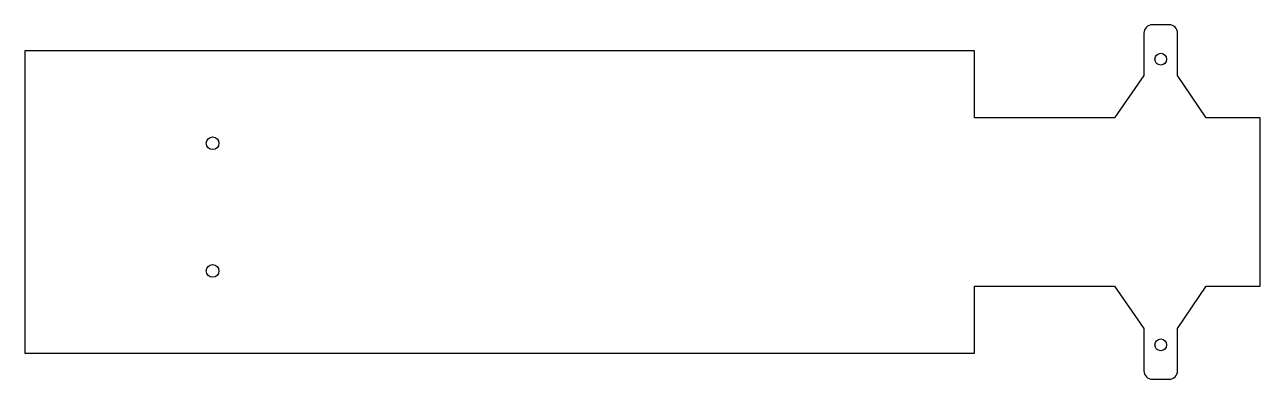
# Model space of a CAD drawing. Header units: millimetres. Extents: x -1821 to -351, y 112 to 534.
import ezdxf

# ---------------------------------------------------------------- set-up
doc = ezdxf.new("R2010")
doc.units = ezdxf.units.MM

msp = doc.modelspace()

# ---------------------------------------------------------------- linework, layer by layer
at = {"color": 7, "linetype": 'Continuous', "lineweight": 25}
for p, q in [((-459.7, 533.6), (-479.7, 533.6)), ((-489.7, 523.6), (-489.7, 473.1)), ((-449.7, 473.1), (-449.7, 523.6)), ((-1821.3, 502.6), (-1821.3, 142.6)), ((-691.3, 502.6), (-1821.3, 502.6)), ((-691.3, 422.6), (-691.3, 502.6)), ((-489.7, 473.1), (-524.9, 422.6)), ((-415.5, 422.6), (-449.7, 473.1)), ((-524.9, 422.6), (-691.3, 422.6)), ((-351.3, 422.6), (-415.5, 422.6)), ((-351.3, 222.6), (-351.3, 422.6)), ((-691.3, 222.6), (-524.9, 222.6)), ((-691.3, 142.6), (-691.3, 222.6)), ((-524.9, 222.6), (-489.7, 172.1)), ((-449.7, 172.1), (-415.5, 222.6)), ((-415.5, 222.6), (-351.3, 222.6)), ((-489.7, 172.1), (-489.7, 121.6)), ((-449.7, 121.6), (-449.7, 172.1)), ((-1821.3, 142.6), (-691.3, 142.6)), ((-479.7, 111.6), (-459.7, 111.6))]:
    msp.add_line(p, q, dxfattribs=at)
for centre, radius in [((-469.7, 492.6), 7), ((-1597.8, 392.5), 7.5), ((-1597.8, 240.6), 7.5), ((-469.7, 152.6), 7)]:
    msp.add_circle(centre, radius, dxfattribs=at)
for centre, start, end in [((-479.7, 523.6), 90, 180), ((-459.7, 523.6), 0, 90), ((-479.7, 121.6), 180, 270), ((-459.7, 121.6), 270, 0)]:
    msp.add_arc(centre, 10, start, end, dxfattribs=at)

doc.saveas('drawing.dxf')
